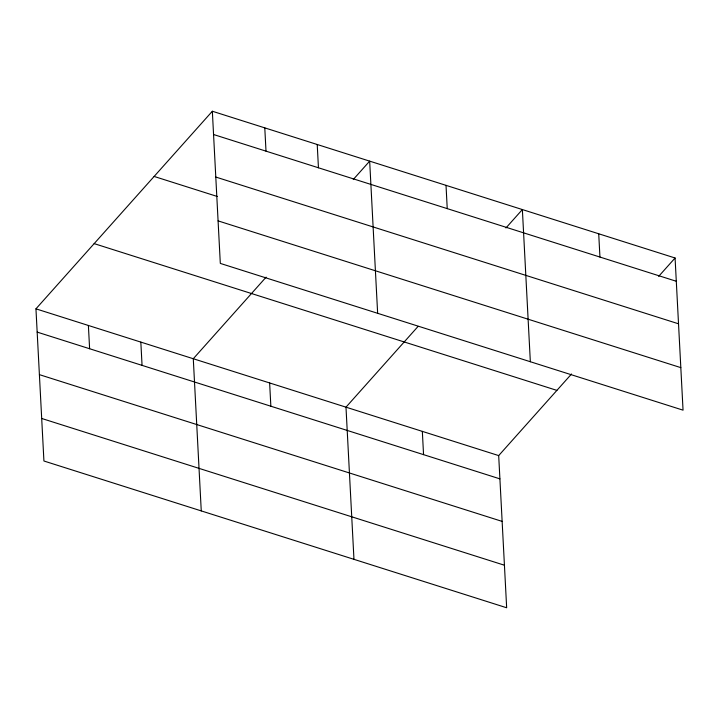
<?xml version="1.0" encoding="UTF-8"?>
<svg xmlns="http://www.w3.org/2000/svg" width="719" height="719" viewBox="0 0 719 719"><rect width="100%" height="100%" fill="white"/><g stroke="black" fill="none" stroke-linecap="round" stroke-linejoin="round"><path stroke-width="1.08" d="M571.524 373.997L498.689 455.594L506.661 607.762L43.922 461.005L35.95 308.837L212.339 111.238L675.078 257.995L683.05 410.163L220.311 263.406L212.339 111.238M266.12 277.139L193.285 358.727L201.257 510.903M353.254 179.525L369.665 161.137L377.646 313.304M418.09 326.39L345.983 407.161L353.964 559.328M505.951 227.959L522.371 209.562L530.343 361.738M658.658 276.384L675.078 257.995M213.561 134.516L676.291 281.264M215.79 177.045L678.52 323.802M154.127 176.443L217.273 196.476M218.082 220.877L680.821 367.634M94.162 243.624L556.892 390.381M35.95 308.837L498.689 455.594M37.172 332.106L499.912 478.863M39.401 374.644L502.141 521.401M41.693 418.467L504.432 565.224M598.72 233.783L599.943 257.051M446.023 185.349L447.236 208.627M422.332 431.373L423.554 454.651M317.223 144.501L318.445 167.779M264.781 127.874L266.003 151.143M269.634 382.948L270.856 406.217M140.834 342.1L142.056 365.369M88.392 325.464L89.614 348.742"/></g></svg>
